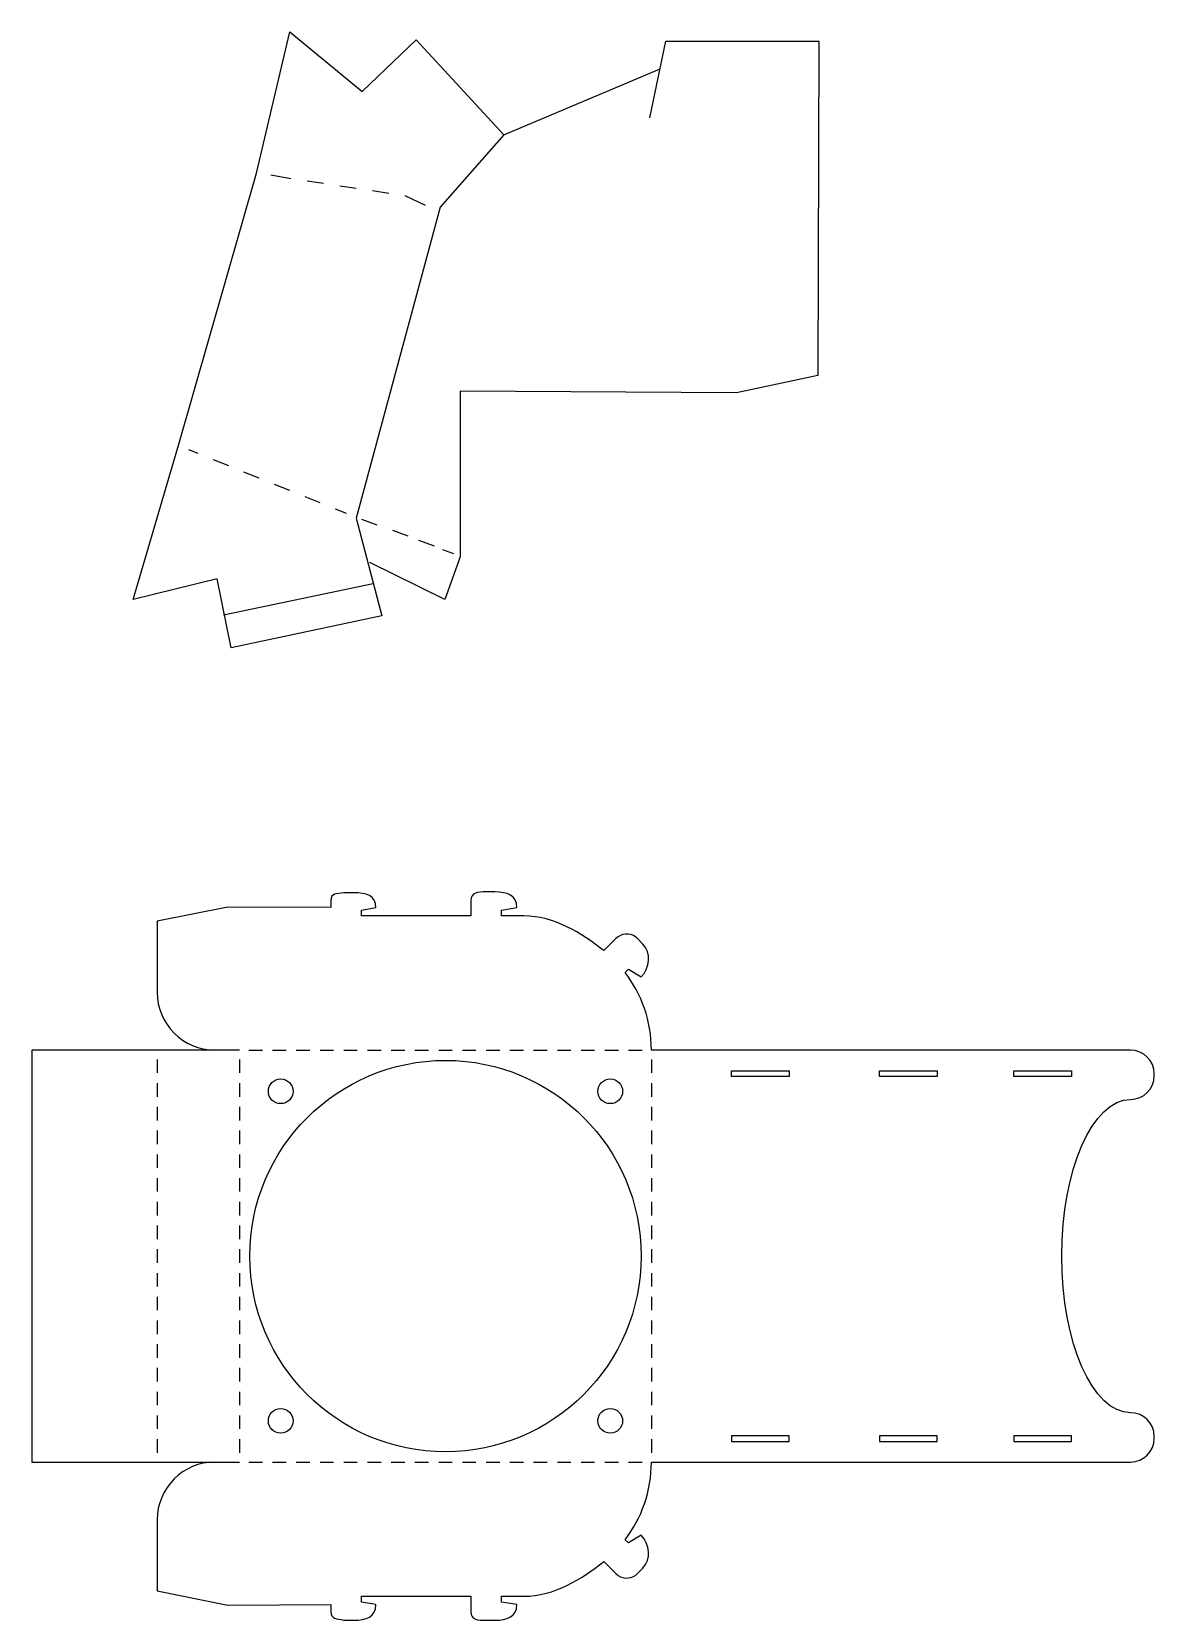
# Model space of a CAD drawing. Extents: x 16 to 1660, y 62 to 1240.
# Drawn here: x 1508.6 to 1617.6, y 868.6 to 1022.8 of the extents above; entities that cross this region are included whole.
import ezdxf

# ---------------------------------------------------------------- set-up
doc = ezdxf.new("R2010")
doc.units = 0
doc.layers.get('0').update_dxf_attribs({"linetype": 'CONTINUOUS'})

msp = doc.modelspace()

# ---------------------------------------------------------------- linework, layer by layer
at = {"color": 7}
for points in [[(1540.145651, 975.61908), (1542.650938, 966.12202), (1528.002758, 963.015036), (1526.638213, 969.699751), (1518.492716, 967.71206), (1522.938844, 982.777082), (1530.458938, 1009.099949), (1533.702236, 1022.831471), (1540.741987, 1017.030958), (1545.982571, 1022.06298), (1554.501449, 1012.828951), (1548.319371, 1005.796538)], [(1570.23562, 1021.929489), (1585.077404, 1021.929489), (1584.966209, 989.450509), (1577.076687, 987.757176), (1550.256262, 987.945418), (1550.256262, 971.863831), (1548.765847, 967.71206), (1541.485642, 971.286969)], [(1568.656304, 1014.468662), (1570.23562, 1021.929771)], [(1554.501167, 1012.828669), (1569.66158, 1019.218744)], [(1533.817382, 1008.559211), (1531.847189, 1008.893362)], [(1536.982787, 1008.085642), (1535.400649, 1008.322144)], [(1540.147344, 1007.612638), (1538.565207, 1007.849704)], [(1543.311902, 1007.138504), (1541.729764, 1007.375853)], [(1548.319089, 1005.796256), (1540.145651, 975.61908)], [(1546.878344, 1005.94668), (1544.894604, 1006.902849)], [(1524.800382, 981.873407), (1523.89332, 982.240296)], [(1527.768231, 980.674527), (1526.283742, 981.273684)], [(1530.734951, 979.475929), (1529.251591, 980.075087)], [(1533.701953, 978.276484), (1532.218311, 978.875924)], [(1536.669238, 977.077604), (1535.185878, 977.677044)], [(1539.216858, 976.04834), (1538.152316, 976.478164)], [(1542.193456, 974.938924), (1540.688082, 975.482484)], [(1545.203073, 973.852369), (1543.698264, 974.395929)], [(1547.747871, 972.882089), (1546.242216, 973.425649)], [(1549.633398, 972.124887), (1548.552487, 972.514353)], [(1550.256262, 971.863831), (1550.256262, 971.863831)], [(1541.788467, 969.239447), (1527.265593, 966.184391)], [(1553.620351, 939.308651), (1552.866253, 939.312602)], [(1537.692293, 938.471862), (1537.692293, 937.784087), (1527.692313, 937.845611), (1520.821613, 936.45736), (1520.821613, 929.570856)], [(1539.917616, 939.23104), (1539.17396, 939.232733)], [(1551.291453, 938.471862), (1551.291453, 936.983704), (1540.655627, 936.983704), (1540.655627, 937.551253), (1542.06956, 937.791707), (1542.059118, 937.794247)], [(1556.432131, 936.983704), (1554.254787, 936.983704), (1554.254787, 937.551253), (1555.761853, 937.791707)], [(1565.368416, 934.790556), (1564.189856, 933.611713)], [(1567.994211, 934.254898), (1567.463916, 934.790556)], [(1566.261931, 931.493071), (1566.582818, 931.81424), (1567.823184, 931.05478)], [(1528.821767, 923.954069), (1508.647111, 923.954069), (1508.647111, 883.953867), (1528.821767, 883.953867)], [(1529.726289, 923.954069), (1531.043138, 923.954069)], [(1532.030916, 923.954069), (1533.347764, 923.954069)], [(1534.335542, 923.954069), (1535.652391, 923.954069)], [(1536.640169, 923.954069), (1537.957018, 923.954069)], [(1538.944796, 923.954069), (1540.261644, 923.954069)], [(1541.249422, 923.954069), (1542.566271, 923.954069)], [(1543.554049, 923.954069), (1544.870898, 923.954069)], [(1545.858676, 923.954069), (1547.175524, 923.954069)], [(1548.163302, 923.954069), (1549.480151, 923.954069)], [(1550.467929, 923.954069), (1551.784778, 923.954069)], [(1552.772556, 923.954069), (1554.089404, 923.954069)], [(1555.077182, 923.954069), (1556.394031, 923.954069)], [(1557.381809, 923.954069), (1558.698658, 923.954069)], [(1559.686436, 923.954069), (1561.003284, 923.954069)], [(1561.991062, 923.954069), (1563.307911, 923.954069)], [(1564.295689, 923.954069), (1565.612538, 923.954069)], [(1566.600316, 923.954069), (1567.917164, 923.954069)], [(1615.346584, 923.948142), (1615.346584, 923.954069), (1568.822251, 923.954069)], [(1520.821331, 923.048982), (1520.821331, 921.732133)], [(1528.821767, 923.048982), (1528.821767, 921.732133)], [(1568.821687, 923.048982), (1568.821687, 921.732133)], [(1576.582233, 921.95396), (1582.182087, 921.95396), (1582.182087, 921.393749), (1576.582233, 921.393749), (1576.582233, 921.95396), (1576.582233, 921.95396)], [(1590.982904, 921.95396), (1596.582758, 921.95396), (1596.582758, 921.393749), (1590.982904, 921.393749), (1590.982904, 921.95396), (1590.982904, 921.95396)], [(1604.024958, 921.95396), (1609.625093, 921.95396), (1609.625093, 921.393749), (1604.024958, 921.393749), (1604.024958, 921.95396), (1604.024958, 921.95396)], [(1617.647824, 921.460636), (1617.647824, 921.646902)], [(1520.821331, 920.744356), (1520.821331, 919.427507)], [(1528.821767, 920.744356), (1528.821767, 919.427507)], [(1531.621976, 919.954133), (1531.621976, 919.954133)], [(1563.622024, 919.954133), (1563.622024, 919.954133)], [(1568.821687, 920.744356), (1568.821687, 919.427507)], [(1520.821331, 918.439729), (1520.821331, 917.12288)], [(1528.821767, 918.439729), (1528.821767, 917.12288)], [(1568.821687, 918.439729), (1568.821687, 917.12288)], [(1615.346584, 919.159113), (1615.346584, 919.16504), (1615.346584, 919.159113)], [(1520.821331, 916.135102), (1520.821331, 914.818253)], [(1528.821767, 916.135102), (1528.821767, 914.818253)], [(1568.821687, 916.135102), (1568.821687, 914.818253)], [(1520.821331, 913.830476), (1520.821331, 912.513627)], [(1528.821767, 913.830476), (1528.821767, 912.513627)], [(1568.821687, 913.830476), (1568.821687, 912.513627)], [(1520.821331, 911.525849), (1520.821331, 910.209)], [(1528.821767, 911.525849), (1528.821767, 910.209)], [(1568.821687, 911.525849), (1568.821687, 910.209)], [(1520.821331, 909.221222), (1520.821331, 907.904373)], [(1528.821767, 909.221222), (1528.821767, 907.904373)], [(1568.821687, 909.221222), (1568.821687, 907.904373)], [(1520.821331, 906.916596), (1520.821331, 905.599747)], [(1528.821767, 906.916596), (1528.821767, 905.599747)], [(1568.821687, 906.916596), (1568.821687, 905.599747)], [(1520.821331, 904.612251), (1520.821331, 903.295402)], [(1528.821767, 904.612251), (1528.821767, 903.295402)], [(1567.821773, 903.954391), (1567.821773, 903.954391)], [(1568.821687, 904.612251), (1568.821687, 903.295402)], [(1520.821331, 902.307624), (1520.821331, 900.990776)], [(1528.821767, 902.307624), (1528.821767, 900.990776)], [(1568.821687, 902.307624), (1568.821687, 900.990776)], [(1520.821331, 900.002998), (1520.821331, 898.686149)], [(1528.821767, 900.002998), (1528.821767, 898.686149)], [(1568.821687, 900.002998), (1568.821687, 898.686149)], [(1520.821331, 897.698371), (1520.821331, 896.381522)], [(1528.821767, 897.698371), (1528.821767, 896.381522)], [(1568.821687, 897.698371), (1568.821687, 896.381522)], [(1520.821331, 895.393744), (1520.821331, 894.076896)], [(1528.821767, 895.393744), (1528.821767, 894.076896)], [(1568.821687, 895.393744), (1568.821687, 894.076896)], [(1520.821331, 893.089118), (1520.821331, 891.772269)], [(1528.821767, 893.089118), (1528.821767, 891.772269)], [(1568.821687, 893.089118), (1568.821687, 891.772269)], [(1520.821331, 890.784491), (1520.821331, 889.467642)], [(1528.821767, 890.784491), (1528.821767, 889.467642)], [(1568.821687, 890.784491), (1568.821687, 889.467642)], [(1520.821331, 888.479864), (1520.821331, 887.163016)], [(1528.821767, 888.479864), (1528.821767, 887.163016)], [(1568.821687, 888.479864), (1568.821687, 887.163016)], [(1531.621976, 887.954084), (1531.621976, 887.954084)], [(1563.622024, 887.954084), (1563.622024, 887.954084)], [(1520.821331, 886.175238), (1520.821331, 884.858389)], [(1528.821767, 886.175238), (1528.821767, 884.858389)], [(1568.821687, 886.175238), (1568.821687, 884.858389)], [(1576.581669, 885.953976), (1582.181522, 885.953976), (1582.181522, 886.513904), (1576.581669, 886.513904), (1576.581669, 885.953976), (1576.581669, 885.953976)], [(1590.982904, 885.953976), (1596.582758, 885.953976), (1596.582758, 886.513904), (1590.982904, 886.513904), (1590.982904, 885.953976), (1590.982904, 885.953976)], [(1604.024958, 885.953976), (1609.625093, 885.953976), (1609.625093, 886.513904), (1604.024958, 886.513904), (1604.024958, 885.953976), (1604.024958, 885.953976)], [(1617.647824, 886.255107), (1617.647824, 886.441656)], [(1529.726289, 883.953867), (1531.043138, 883.953867)], [(1532.030916, 883.953867), (1533.347764, 883.953867)], [(1534.335542, 883.953867), (1535.652391, 883.953867)], [(1536.640169, 883.953867), (1537.957018, 883.953867)], [(1538.944796, 883.953867), (1540.261644, 883.953867)], [(1541.249422, 883.953867), (1542.566271, 883.953867)], [(1543.554049, 883.953867), (1544.870898, 883.953867)], [(1545.858676, 883.953867), (1547.175524, 883.953867)], [(1548.163302, 883.953867), (1549.480151, 883.953867)], [(1550.467929, 883.953867), (1551.784778, 883.953867)], [(1552.772556, 883.953867), (1554.089404, 883.953867)], [(1555.077182, 883.953867), (1556.394031, 883.953867)], [(1557.381809, 883.953867), (1558.698658, 883.953867)], [(1559.686436, 883.953867), (1561.003284, 883.953867)], [(1561.991062, 883.953867), (1563.307911, 883.953867)], [(1564.295689, 883.953867), (1565.612538, 883.953867)], [(1566.600316, 883.953867), (1567.917164, 883.953867)], [(1568.822251, 883.953867), (1615.346584, 883.953867)], [(1520.821613, 878.33708), (1520.821613, 871.450576), (1527.692313, 870.06176), (1537.692293, 870.123567), (1537.692293, 869.435791)], [(1567.823184, 876.853156), (1566.582818, 876.093696), (1566.261931, 876.414582)], [(1564.189856, 874.29594), (1565.368416, 873.11738)], [(1567.463916, 873.11738), (1567.994211, 873.653038)], [(1542.059118, 870.113124), (1542.06956, 870.115947), (1540.655627, 870.356118), (1540.655627, 870.923949), (1551.291453, 870.923949), (1551.291453, 869.435791)], [(1555.761853, 870.116229), (1554.254787, 870.3564), (1554.254787, 870.924231), (1556.432131, 870.924231)], [(1539.17396, 868.594204), (1539.917616, 868.595616)], [(1552.866253, 868.594487), (1553.620351, 868.598438)]]:
    msp.add_lwpolyline(points, dxfattribs=at)
for points in [[(1552.77312, 939.312602), (1551.95524, 939.312602), (1551.291453, 939.289742), (1551.291453, 938.471862)], [(1552.819969, 939.308087), (1552.803882, 939.308651), (1552.789207, 939.312602), (1552.77312, 939.312602)], [(1552.866253, 939.312602), (1552.850167, 939.312602), (1552.835491, 939.308651), (1552.819969, 939.308087)], [(1555.761853, 937.791707), (1555.761853, 938.983249), (1554.803144, 939.308651), (1553.620351, 939.308651)], [(1538.955802, 939.21072), (1538.242062, 939.104604), (1537.692293, 939.215236), (1537.692293, 938.471862)], [(1539.17396, 939.232733), (1539.098889, 939.232733), (1539.026358, 939.225396), (1538.955802, 939.21072)], [(1542.059118, 937.794247), (1542.059118, 938.985789), (1541.100127, 939.23104), (1539.917616, 939.23104)], [(1564.189856, 933.611713), (1562.066698, 935.319158), (1559.3695, 936.983704), (1556.432131, 936.983704)], [(1567.2943, 934.929127), (1566.714051, 935.358669), (1565.894196, 935.316336), (1565.368416, 934.790556)], [(1567.463916, 934.790556), (1567.41114, 934.843613), (1567.353849, 934.889616), (1567.2943, 934.929127)], [(1567.823184, 931.05478), (1568.665336, 931.897496), (1568.830436, 933.418391), (1567.994211, 934.254898)], [(1568.822251, 923.954069), (1568.822251, 926.791531), (1567.866364, 929.404627), (1566.261931, 931.493071)], [(1520.821613, 929.570856), (1520.821613, 926.468669), (1523.336213, 923.954069), (1526.4384, 923.954069)], [(1617.647824, 921.646902), (1617.647824, 922.918031), (1616.617431, 923.948142), (1615.346584, 923.948142)], [(1529.821962, 903.954391), (1529.821962, 914.447696), (1538.328704, 922.954438), (1548.822009, 922.954438)], [(1548.822009, 922.954438), (1559.315313, 922.954438), (1567.821773, 914.447696), (1567.821773, 903.954391)], [(1531.621976, 919.954133), (1531.621976, 920.617073), (1532.159327, 921.154142), (1532.821984, 921.154142)], [(1532.821984, 921.154142), (1533.485207, 921.154142), (1534.021993, 920.617073), (1534.021993, 919.954133)], [(1563.622024, 919.954133), (1563.622024, 920.617073), (1564.159376, 921.154142), (1564.822316, 921.154142)], [(1564.822316, 921.154142), (1565.484973, 921.154142), (1566.022324, 920.617073), (1566.022324, 919.954133)], [(1615.346584, 919.159113), (1616.617431, 919.159113), (1617.647824, 920.189224), (1617.647824, 921.460636)], [(1532.821984, 918.754124), (1532.159327, 918.754124), (1531.621976, 919.291476), (1531.621976, 919.954133)], [(1534.021993, 919.954133), (1534.021993, 919.291476), (1533.485207, 918.754124), (1532.821984, 918.754124)], [(1564.822316, 918.754124), (1564.159376, 918.754124), (1563.622024, 919.291476), (1563.622024, 919.954133)], [(1566.022324, 919.954133), (1566.022324, 919.291476), (1565.484973, 918.754124), (1564.822316, 918.754124)], [(1608.679649, 903.951004), (1608.679649, 912.349938), (1611.664431, 919.159113), (1615.346584, 919.159113)], [(1548.822009, 884.954062), (1538.328704, 884.954062), (1529.821962, 893.461087), (1529.821962, 903.954391)], [(1567.821773, 903.954391), (1567.821773, 893.460804), (1559.315313, 884.954062), (1548.822009, 884.954062)], [(1615.346584, 888.742896), (1611.664431, 888.742896), (1608.679649, 895.551789), (1608.679649, 903.951004)], [(1531.621976, 887.954084), (1531.621976, 888.617024), (1532.159327, 889.154093), (1532.821984, 889.154093)], [(1532.821984, 889.154093), (1533.485207, 889.154093), (1534.021993, 888.617024), (1534.021993, 887.954084)], [(1563.622024, 887.954084), (1563.622024, 888.617024), (1564.159376, 889.154093), (1564.822316, 889.154093)], [(1564.822316, 889.154093), (1565.484973, 889.154093), (1566.022324, 888.617024), (1566.022324, 887.954084)], [(1617.647824, 886.441656), (1617.647824, 887.712502), (1616.617431, 888.742896), (1615.346584, 888.742896)], [(1532.821984, 886.754076), (1532.159327, 886.754076), (1531.621976, 887.291709), (1531.621976, 887.954084)], [(1534.021993, 887.954084), (1534.021993, 887.291427), (1533.485207, 886.754076), (1532.821984, 886.754076)], [(1564.822316, 886.754076), (1564.159376, 886.754076), (1563.622024, 887.291709), (1563.622024, 887.954084)], [(1566.022324, 887.954084), (1566.022324, 887.291427), (1565.484973, 886.754076), (1564.822316, 886.754076)], [(1615.346584, 883.953867), (1616.617431, 883.953867), (1617.647824, 884.98426), (1617.647824, 886.255107)], [(1526.4384, 883.953867), (1523.336213, 883.953867), (1520.821613, 881.439267), (1520.821613, 878.33708)], [(1566.261931, 876.414582), (1567.866647, 878.503027), (1568.822251, 881.116122), (1568.822251, 883.953867)], [(1567.994211, 873.653038), (1568.830436, 874.489544), (1568.665336, 876.01044), (1567.823184, 876.853156)], [(1556.432131, 870.924231), (1559.3695, 870.924231), (1562.066698, 872.588778), (1564.189856, 874.29594)], [(1565.368416, 873.11738), (1565.894196, 872.591882), (1566.714333, 872.548984), (1567.2943, 872.978527)], [(1567.2943, 872.978527), (1567.353849, 873.01832), (1567.41114, 873.064322), (1567.463916, 873.11738)], [(1539.917616, 868.595616), (1541.099844, 868.595616), (1542.059118, 868.921582), (1542.059118, 870.113124)], [(1553.620351, 868.598438), (1554.802862, 868.598438), (1555.761853, 868.924404), (1555.761853, 870.116229)], [(1537.692293, 869.435791), (1537.692293, 868.692418), (1538.24178, 868.722333), (1538.955802, 868.616218)], [(1538.955802, 868.616218), (1539.026358, 868.601542), (1539.099171, 868.594204), (1539.17396, 868.594204)], [(1551.291453, 869.435791), (1551.291453, 868.617911), (1551.95524, 868.594487), (1552.77312, 868.594487)], [(1552.77312, 868.594487), (1552.789207, 868.594487), (1552.803882, 868.598438), (1552.819969, 868.599002)], [(1552.819969, 868.599002), (1552.835491, 868.598438), (1552.850167, 868.594487), (1552.866253, 868.594487)]]:
    msp.add_open_spline(points, degree=3, dxfattribs=at)

doc.saveas('drawing.dxf')
